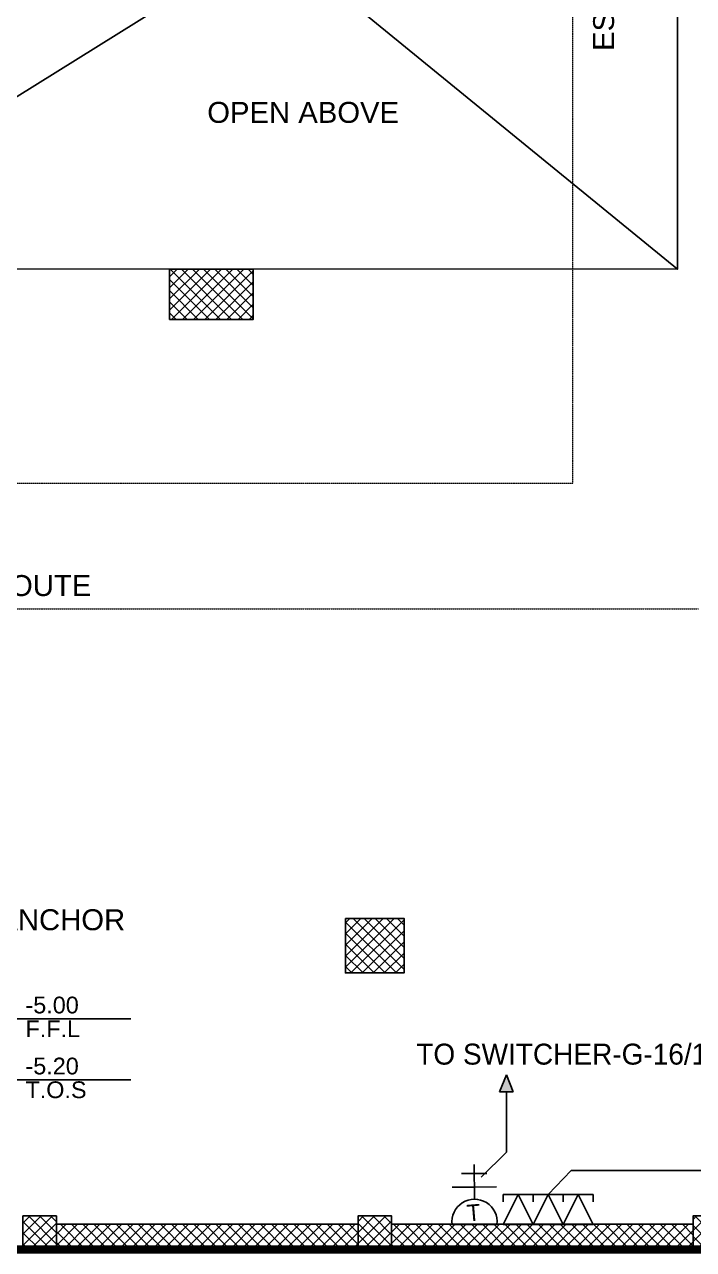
# Model space of a CAD drawing. Header units: inches. Extents: x 1217570 to 1674444, y 326920 to 480291.
# Drawn here: x 1540268 to 1548253, y 339559 to 354179 of the extents above; entities that cross this region are included whole.
import ezdxf

# ---------------------------------------------------------------- set-up
doc = ezdxf.new("R2010")
doc.units = ezdxf.units.IN
doc.header["$MEASUREMENT"] = 0
doc.linetypes.add('DASHED2', pattern=[9.525, 6.35, -3.175])
doc.linetypes.add('HIDDEN', pattern=[9.525, 6.35, -3.175])
for name, color, linetype, lineweight in [('A-Aroom', 3, 'Continuous', 18), ('A-HATCH CONCRETE', 254, 'Continuous', 5), ('A-LEASING LINE', 7, 'DASHED2', 9), ('escape route', 8, 'HIDDEN', 15)]:
    doc.layers.add(name, color=color, linetype=linetype, lineweight=lineweight)
for name, color, linetype in [('FFNEW', 252, 'Continuous'), ('S-COL', 210, 'Continuous'), ('S-WALL', 1, 'Continuous'), ('SHAFT', 7, 'Continuous'), ('TECIR', 1, 'Continuous'), ('TEL', 211, 'Continuous'), ('Telephonw', 23, 'Continuous'), ('TEXT', 181, 'Continuous'), ('TV', 31, 'Continuous'), ('TV SYSTEM', 4, 'Continuous'), ('TVTXT', 2, 'Continuous')]:
    doc.layers.add(name, color=color, linetype=linetype)
doc.styles.add('M1', font='multplno.shx', dxfattribs={"height": 0.2})
doc.styles.add('style1', font='arial.ttf')
pattern_1 = [(45, (1341716.94, 266100.535), (-66.29126, 66.29126), []), (135, (1341716.94, 266100.535), (-66.29126, -66.29126), [])]

# ---------------------------------------------------------------- blocks, each defined once
blk = doc.blocks.new('SEDRGFE')
at = {"layer": 'A-HATCH CONCRETE'}
h = blk.add_hatch(dxfattribs=at)
h.set_pattern_fill('ANSI37', color=250, scale=750)
h.set_pattern_definition(pattern_1)
h.paths.add_polyline_path([(1376660, 686288), (1376660, 685688), (1377660, 685688), (1377660, 686288)])
h = blk.add_hatch(dxfattribs=at)
h.set_pattern_fill('ANSI37', color=250, scale=750)
h.set_pattern_definition(pattern_1)
h.paths.add_polyline_path([(1378760, 678538), (1378760, 677888), (1379460, 677888), (1379460, 678538)])
h = blk.add_hatch(dxfattribs=at)
h.set_pattern_fill('ANSI37', color=250, scale=750)
h.set_pattern_definition([(45, (1341716.31, 266100.535), (-66.29126, 66.29126), []), (135, (1341716.31, 266100.535), (-66.29126, -66.29126), [])])
h.paths.add_polyline_path([(1374910, 674588), (1375310, 674588), (1375310, 674988), (1374910, 674988)])
h = blk.add_hatch(dxfattribs=at)
h.set_pattern_fill('ANSI37', color=250, scale=750)
h.set_pattern_definition(pattern_1)
h.paths.add_polyline_path([(1378910, 674588), (1379310, 674588), (1379310, 674988), (1378910, 674988)])
h = blk.add_hatch(dxfattribs=at)
h.set_pattern_fill('ANSI37', color=250, scale=750)
h.set_pattern_definition([(45, (1341716.31, 266100.535), (-66.29126, 66.29126), []), (135, (1341716.31, 266100.535), (-66.29126, -66.29126), [])])
h.paths.add_polyline_path([(1382910, 674588), (1383310, 674588), (1383310, 674988), (1382910, 674988)])
at = {"color": 250, "linetype": 'Continuous', "ltscale": 100}
blk.add_lwpolyline([(1389810, 674588), (1389810, 680290), (1389610, 680288), (1388060, 680288), (1388060, 686288), (1384200, 686288), (1384200, 693089), (1385203, 692942), (1385236, 693139), (1385780, 696950), (1386823, 704256), (1386865, 704553), (1351200, 709613), (1350434, 697904), (1372211, 694796), (1372209, 688237), (1371310, 688237), (1371310, 688038), (1371310, 684788), (1363260, 684788), (1363260, 684588), (1363260, 674588), (1389810, 674588)], dxfattribs=at)
at = {"layer": 'A-HATCH CONCRETE', "color": 250, "linetype": 'Continuous'}
for p, q in [((1375310, 674770), (1375428, 674888)), ((1375310, 674637), (1375561, 674888)), ((1375658, 674588), (1375358, 674888)), ((1375393, 674588), (1375693, 674888)), ((1375790, 674588), (1375490, 674888)), ((1375526, 674588), (1375826, 674888)), ((1375923, 674588), (1375623, 674888)), ((1375658, 674588), (1375958, 674888)), ((1376056, 674588), (1375756, 674888)), ((1375791, 674588), (1376091, 674888)), ((1376188, 674588), (1375888, 674888)), ((1375924, 674588), (1376224, 674888)), ((1376321, 674588), (1376021, 674888)), ((1376056, 674588), (1376356, 674888)), ((1376453, 674588), (1376153, 674888)), ((1376189, 674588), (1376489, 674888)), ((1376586, 674588), (1376286, 674888)), ((1376321, 674588), (1376621, 674888)), ((1376718, 674588), (1376418, 674888)), ((1376454, 674588), (1376754, 674888)), ((1376851, 674588), (1376551, 674888)), ((1376586, 674588), (1376886, 674888)), ((1376984, 674588), (1376684, 674888)), ((1376719, 674588), (1377019, 674888)), ((1377116, 674588), (1376816, 674888)), ((1376852, 674588), (1377152, 674888)), ((1377249, 674588), (1376949, 674888)), ((1376984, 674588), (1377284, 674888)), ((1377381, 674588), (1377081, 674888)), ((1377117, 674588), (1377417, 674888)), ((1377514, 674588), (1377214, 674888)), ((1377249, 674588), (1377549, 674888)), ((1377647, 674588), (1377347, 674888)), ((1377382, 674588), (1377682, 674888)), ((1377779, 674588), (1377479, 674888)), ((1377514, 674588), (1377814, 674888)), ((1377912, 674588), (1377612, 674888)), ((1377647, 674588), (1377947, 674888)), ((1378044, 674588), (1377744, 674888)), ((1377780, 674588), (1378080, 674888)), ((1378177, 674588), (1377877, 674888)), ((1377912, 674588), (1378212, 674888)), ((1378309, 674588), (1378009, 674888)), ((1378045, 674588), (1378345, 674888)), ((1378442, 674588), (1378142, 674888)), ((1378177, 674588), (1378477, 674888)), ((1378575, 674588), (1378275, 674888)), ((1378310, 674588), (1378610, 674888)), ((1378707, 674588), (1378407, 674888)), ((1378443, 674588), (1378743, 674888)), ((1378840, 674588), (1378540, 674888)), ((1378575, 674588), (1378875, 674888)), ((1378910, 674649), (1378672, 674888)), ((1378910, 674782), (1378805, 674888)), ((1379310, 674793), (1379405, 674888)), ((1379310, 674660), (1379538, 674888)), ((1379635, 674588), (1379335, 674888)), ((1379371, 674588), (1379671, 674888)), ((1379768, 674588), (1379468, 674888)), ((1379503, 674588), (1379803, 674888)), ((1379900, 674588), (1379600, 674888)), ((1379636, 674588), (1379936, 674888)), ((1380033, 674588), (1379733, 674888)), ((1379768, 674588), (1380068, 674888)), ((1380166, 674588), (1379866, 674888)), ((1379901, 674588), (1380201, 674888)), ((1380298, 674588), (1379998, 674888)), ((1380034, 674588), (1380334, 674888)), ((1380431, 674588), (1380131, 674888)), ((1380166, 674588), (1380466, 674888)), ((1380563, 674588), (1380263, 674888)), ((1380299, 674588), (1380599, 674888)), ((1380696, 674588), (1380396, 674888)), ((1380431, 674588), (1380731, 674888)), ((1380829, 674588), (1380529, 674888)), ((1380564, 674588), (1380864, 674888)), ((1380961, 674588), (1380661, 674888)), ((1380696, 674588), (1380996, 674888)), ((1381094, 674588), (1380794, 674888)), ((1380829, 674588), (1381129, 674888)), ((1381226, 674588), (1380926, 674888)), ((1380962, 674588), (1381262, 674888)), ((1381359, 674588), (1381059, 674888)), ((1381094, 674588), (1381394, 674888)), ((1381491, 674588), (1381191, 674888)), ((1381227, 674588), (1381527, 674888)), ((1381624, 674588), (1381324, 674888)), ((1381359, 674588), (1381659, 674888)), ((1381757, 674588), (1381457, 674888)), ((1381492, 674588), (1381792, 674888)), ((1381889, 674588), (1381589, 674888)), ((1381625, 674588), (1381925, 674888)), ((1382022, 674588), (1381722, 674888)), ((1381757, 674588), (1382057, 674888)), ((1382154, 674588), (1381854, 674888)), ((1381890, 674588), (1382190, 674888)), ((1382287, 674588), (1381987, 674888)), ((1382022, 674588), (1382322, 674888)), ((1382420, 674588), (1382120, 674888)), ((1382155, 674588), (1382455, 674888)), ((1382552, 674588), (1382252, 674888)), ((1382287, 674588), (1382587, 674888)), ((1382685, 674588), (1382385, 674888)), ((1382420, 674588), (1382720, 674888)), ((1382817, 674588), (1382517, 674888)), ((1382553, 674588), (1382853, 674888)), ((1382910, 674627), (1382650, 674888)), ((1382910, 674760), (1382782, 674888)), ((1375525, 674588), (1375310, 674802)), ((1378708, 674588), (1378910, 674790)), ((1379503, 674588), (1379310, 674780)), ((1382685, 674588), (1382910, 674813)), ((1375393, 674588), (1375310, 674670)), ((1378840, 674588), (1378910, 674658)), ((1379370, 674588), (1379310, 674647)), ((1382818, 674588), (1382910, 674680))]:
    blk.add_line(p, q, dxfattribs=at)
at = {"layer": 'escape route', "color": 250, "ltscale": 0.5}
for p, q in [((1381475, 683734), (1381475, 694888)), ((1363525, 683734), (1381475, 683734)), ((1363525, 682234), (1382975, 682234))]:
    blk.add_line(p, q, dxfattribs=at)
at = {"layer": 'S-COL', "color": 250}
for points in [[(1376660, 686288), (1376660, 685688), (1377660, 685688), (1377660, 686288)], [(1378760, 678538), (1378760, 677888), (1379460, 677888), (1379460, 678538)], [(1374910, 674588), (1375310, 674588), (1375310, 674988), (1374910, 674988)], [(1378910, 674588), (1379310, 674588), (1379310, 674988), (1378910, 674988)], [(1382910, 674588), (1383310, 674588), (1383310, 674988), (1382910, 674988)]]:
    blk.add_lwpolyline(points, close=True, dxfattribs=at)
at = {"layer": 'S-WALL', "color": 250}
for points in [[(1375310, 674888), (1378910, 674888)], [(1379310, 674888), (1382910, 674888)], [(1363260, 674588), (1389810, 674588)]]:
    blk.add_lwpolyline(points, dxfattribs=at)
at = {"layer": 'SHAFT', "color": 250}
for p, q in [((1372325, 694772), (1382725, 686287)), ((1382767, 693289), (1371536, 686290))]:
    blk.add_line(p, q, dxfattribs=at)
blk.add_lwpolyline([(1371460, 688137), (1371460, 686290), (1382725, 686287), (1382725, 693288), (1372325, 694772), (1372325, 688138), (1371536, 688138), (1371536, 688137)], dxfattribs=at)
at = {"layer": 'TEXT', "color": 250, "ltscale": 0.5}
for p, q in [((1374281, 677342), (1376198, 677342)), ((1374281, 676614), (1376198, 676614))]:
    blk.add_line(p, q, dxfattribs=at)
at = {"layer": 'TEXT', "color": 250, "ltscale": 0.5, "style": 'style1'}
blk.add_text('ESCAPE ROUTE', height=250, rotation=90, dxfattribs=at).set_placement((1381966, 688891))
for s, height, p in [('OPEN ABOVE  ', 250, (1377110, 688033)), ('ESCAPE ROUTE', 250, (1372990, 682386)), ('ANCHOR ', 250, (1374617, 678398)), ('-5.00', 200, (1374940, 677405)), ('F.F.L', 200, (1374940, 677122)), ('-5.20', 200, (1374940, 676677)), ('T.O.S', 200, (1374940, 676394))]:
    blk.add_text(s, height=height, dxfattribs=at).set_placement(p)
blk = doc.blocks.new('TV')
at = {"layer": 'TV'}
for p, q in [((0, 0.4061), (-0.1004, 0.4061)), ((0, 0.2012), (0, 0.4761)), ((0, 0.4061), (0.1004, 0.4061)), ((-0.1774, 0.2978), (0, 0.2978)), ((0.1774, 0.2978), (0, 0.2978)), ((0.1787, 0), (-0.1787, 0))]:
    blk.add_line(p, q, dxfattribs=at)
blk.add_arc((0, 0.0212), 0.18, 353.23562, 186.76438, dxfattribs=at)
blk = doc.blocks.new('aarow')
h = blk.add_hatch(color=256)
h.dxf.hatch_style = 1
h.set_gradient(color1=(0, 255, 255), one_color=1, tint=1, name='INVCURVED')
h.paths.add_polyline_path([(11082, 438329), (10882, 438410), (10882, 438248)])
at = {"color": 4}
for p, q in [((9862, 438632), (10161, 438329)), ((10161, 438329), (10882, 438329)), ((11082, 438329), (10882, 438410)), ((10882, 438410), (10882, 438248)), ((11082, 438329), (10882, 438248))]:
    blk.add_line(p, q, dxfattribs=at)
blk = doc.blocks.new('A$C7D3F12E1')
at = {"color": 252, "rotation": 89.99999999999999}
blk.add_blockref('aarow', (464249, -12299), dxfattribs=at)
at = {"layer": 'TV', "color": 252, "linetype": 'Continuous', "xscale": 1500, "yscale": 1500, "zscale": 1500, "rotation": 0.2829346502100136}
blk.add_blockref('TV', (25539, -3001), dxfattribs=at)
at = {"layer": 'TV', "color": 2, "style": 'M1'}
blk.add_text('TO SWITCHER-G-16/17', height=250, dxfattribs=at).set_placement((24844, -1093))
at = {"layer": 'TVTXT', "color": 252, "style": 'M1'}
blk.add_text('T', height=200, rotation=4.7601, dxfattribs=at).set_placement((25456, -2967))
blk.add_text('T', height=200, rotation=4.7601, dxfattribs=at).set_placement((25456, -2967))
blk = doc.blocks.new('TEL')
at = {"layer": 'TEL'}
for p, q in [((2191, 13788), (2551, 13610)), ((2191, 13788), (2193, 13430)), ((2550, 13790), (2460, 13789)), ((2550, 13790), (2551, 13431)), ((2193, 13430), (2551, 13610)), ((2193, 13430), (2552, 13252)), ((2193, 13430), (2195, 13071)), ((2551, 13431), (2462, 13431)), ((2551, 13431), (2462, 13431)), ((2551, 13431), (2553, 13073)), ((2195, 13071), (2552, 13252)), ((2195, 13071), (2554, 12894)), ((2195, 13071), (2196, 12713)), ((2553, 13073), (2463, 13073)), ((2553, 13073), (2463, 13073)), ((2553, 13073), (2555, 12715)), ((2196, 12713), (2554, 12894)), ((2555, 12715), (2465, 12714))]:
    blk.add_line(p, q, dxfattribs=at)
blk = doc.blocks.new('A$C18244DA6')
at = {"layer": 'TECIR'}
for p, q in [((26693, -2355), (26418, -2642)), ((31400, -2355), (26693, -2355))]:
    blk.add_line(p, q, dxfattribs=at)
at = {"layer": 'A-Aroom', "xscale": -1, "rotation": 270.2684614991001}
blk.add_blockref('TEL', (13178, -5256), dxfattribs=at)

msp = doc.modelspace()

# ---------------------------------------------------------------- linework, layer by layer
at = {"layer": 'A-LEASING LINE', "color": 6, "const_width": 100}
msp.add_lwpolyline([(1516540, 374585), (1515773, 362876), (1537649, 359754), (1537649, 353209), (1536749, 353210), (1536749, 349659), (1528699, 349659), (1528699, 339559), (1555049, 339559), (1555049, 345159), (1553299, 345159), (1553299, 351184), (1549438, 351184), (1549438, 358173), (1550462, 358026), (1551613, 366167), (1551620, 366166), (1552108, 369531), (1516540, 374585)], dxfattribs=at)

# ---------------------------------------------------------------- block references
at = {"layer": 'FFNEW', "color": 6, "linetype": 'Continuous'}
msp.add_blockref('SEDRGFE', (165339, -335028), dxfattribs=at)
at = {"layer": 'Telephonw', "color": 252, "linetype": 'Continuous', "ltscale": 100}
msp.add_blockref('A$C18244DA6', (1520100, 342859), dxfattribs=at)
at = {"layer": 'TV SYSTEM', "color": 252, "linetype": 'Continuous', "ltscale": 100}
msp.add_blockref('A$C7D3F12E1', (1520100, 342859), dxfattribs=at)

doc.saveas('drawing.dxf')
